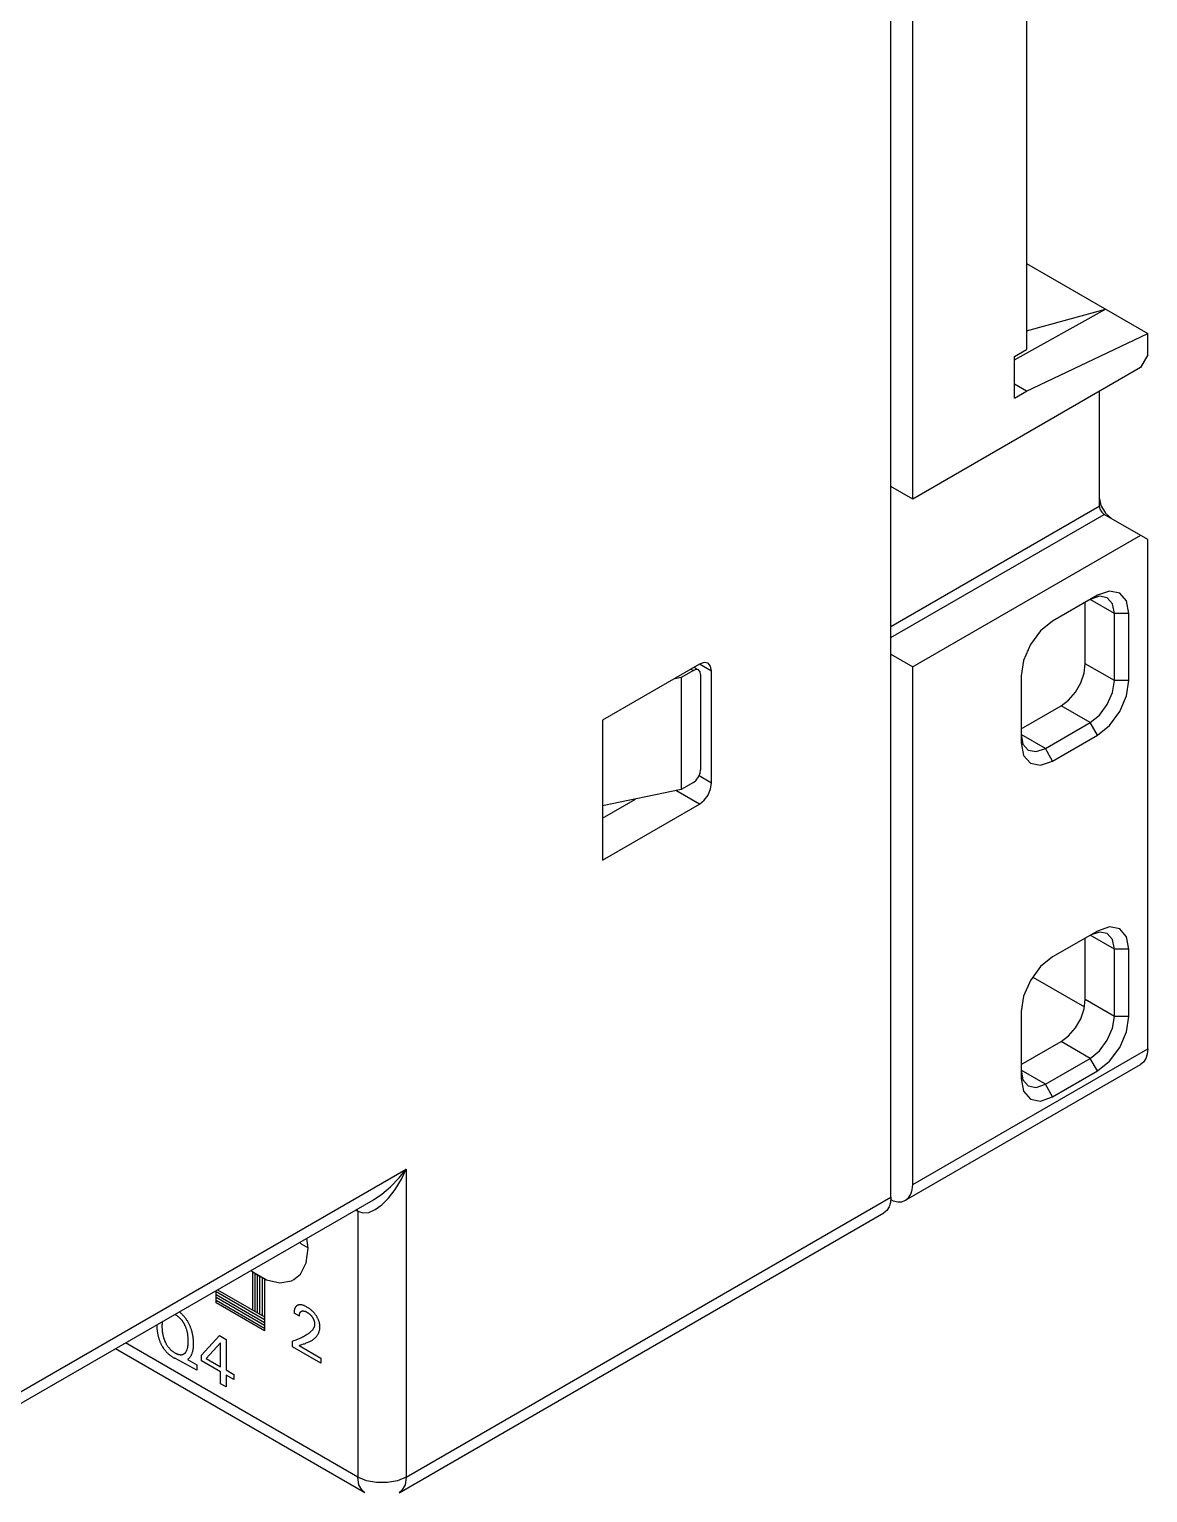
# Model space of a CAD drawing. Extents: x 0 to 420, y 0 to 297.
# Drawn here: x 207.83 to 240.47, y 97.94 to 140.64 of the extents above; entities that cross this region are included whole.
import ezdxf

# ---------------------------------------------------------------- set-up
doc = ezdxf.new("R2010")
doc.units = 0
doc.header["$LTSCALE"] = 23.1
doc.layers.add('40000_ISO', color=7, linetype='CONTINUOUS')

msp = doc.modelspace()

# ---------------------------------------------------------------- linework, layer by layer
at = {"layer": '40000_ISO', "color": 7, "linetype": 'CONTINUOUS'}
for p, q in [((232.972, 106.56), (232.972, 178.413)), ((233.608, 126.932), (233.608, 157.959)), ((236.932, 157.102), (236.932, 131.3)), ((236.932, 133.801), (240.467, 131.76)), ((236.578, 130.994), (239.23, 132.474)), ((236.932, 131.841), (239.23, 132.474)), ((236.932, 130.076), (240.467, 131.76)), ((240.467, 131.137), (240.467, 131.76)), ((236.578, 131.096), (236.932, 131.3)), ((236.578, 129.872), (236.578, 131.096)), ((240.467, 131.137), (240.255, 130.77)), ((240.255, 130.77), (233.608, 126.932)), ((236.932, 130.076), (236.578, 130.28)), ((236.578, 129.872), (236.932, 130.076)), ((239.053, 130.076), (239.053, 126.728)), ((233.608, 126.932), (232.972, 127.3)), ((239.053, 126.973), (239.1, 126.741)), ((232.972, 123.217), (239.053, 126.728)), ((232.972, 122.891), (239.194, 126.483)), ((239.053, 126.728), (239.072, 126.635)), ((239.072, 126.635), (239.124, 126.546)), ((239.1, 126.741), (239.23, 126.517)), ((239.124, 126.546), (239.194, 126.483)), ((240.467, 125.748), (239.194, 126.483)), ((239.23, 126.517), (239.407, 126.361)), ((240.255, 125.871), (233.608, 122.033)), ((240.467, 110.888), (240.467, 125.748)), ((239, 124.125), (237.692, 123.37)), ((238.646, 122.125), (238.646, 123.921)), ((239.058, 124.097), (238.788, 124.003)), ((239.495, 123.595), (238.788, 124.003)), ((239.352, 124.248), (239, 124.125)), ((239.288, 124.052), (239.058, 124.097)), ((239.441, 123.876), (239.288, 124.052)), ((239.65, 124.19), (239.352, 124.248)), ((239.495, 123.595), (239.441, 123.876)), ((239.849, 123.961), (239.65, 124.19)), ((239.919, 123.595), (239.849, 123.961)), ((239.919, 123.595), (239.495, 123.595)), ((239.495, 121.635), (239.495, 123.595)), ((239.919, 121.635), (239.919, 123.595)), ((237.34, 123.086), (237.042, 122.684)), ((237.692, 123.37), (237.34, 123.086)), ((237.042, 122.684), (236.843, 122.225)), ((227.521, 122.162), (227.386, 122.115)), ((227.636, 122.14), (227.521, 122.162)), ((227.712, 122.051), (227.636, 122.14)), ((232.972, 122.401), (233.608, 122.033)), ((236.843, 122.225), (236.773, 121.778)), ((227.386, 122.115), (224.557, 120.482)), ((226.856, 121.727), (226.632, 121.68)), ((227.209, 121.931), (226.856, 121.727)), ((226.856, 121.727), (226.856, 118.461)), ((227.138, 121.972), (227.209, 121.931)), ((227.29, 121.959), (227.209, 121.931)), ((227.226, 122.023), (227.306, 121.977)), ((227.359, 121.946), (227.29, 121.959)), ((227.405, 121.893), (227.359, 121.946)), ((227.739, 121.911), (227.386, 122.115)), ((227.421, 121.809), (227.405, 121.893)), ((227.421, 121.809), (227.421, 119.033)), ((227.739, 121.911), (227.712, 122.051)), ((227.739, 118.645), (227.739, 121.911)), ((233.608, 106.928), (233.608, 122.033)), ((236.773, 121.778), (236.773, 119.818)), ((238.511, 121.567), (238.612, 121.853)), ((238.612, 121.853), (238.646, 122.125)), ((239.495, 121.635), (238.646, 122.125)), ((238.158, 121.066), (238.355, 121.296)), ((238.355, 121.296), (238.511, 121.567)), ((239.288, 120.938), (239.441, 121.292)), ((239.441, 121.292), (239.495, 121.635)), ((239.919, 121.635), (239.495, 121.635)), ((239.849, 121.188), (239.919, 121.635)), ((236.773, 120.227), (237.939, 120.9)), ((237.939, 120.9), (238.158, 121.066)), ((238.788, 120.41), (237.939, 120.9)), ((239.058, 120.629), (239.288, 120.938)), ((239.65, 120.729), (239.849, 121.188)), ((224.557, 120.482), (224.557, 116.399)), ((238.788, 120.41), (239.058, 120.629)), ((239.352, 120.327), (239.65, 120.729)), ((237.48, 119.655), (236.773, 120.063)), ((236.773, 120.063), (236.826, 119.782)), ((237.48, 119.655), (238.788, 120.41)), ((237.692, 119.288), (239, 120.043)), ((239, 120.043), (238.788, 120.41)), ((239, 120.043), (239.352, 120.327)), ((236.773, 119.818), (236.843, 119.453)), ((236.826, 119.782), (236.98, 119.606)), ((236.98, 119.606), (237.209, 119.561)), ((237.209, 119.561), (237.48, 119.655)), ((237.692, 119.288), (237.48, 119.655)), ((236.843, 119.453), (237.042, 119.223)), ((237.042, 119.223), (237.34, 119.165)), ((237.34, 119.165), (237.692, 119.288)), ((227.209, 118.665), (227.29, 118.731)), ((227.29, 118.731), (227.359, 118.824)), ((227.359, 118.824), (227.405, 118.93)), ((227.739, 118.645), (227.373, 118.856)), ((227.405, 118.93), (227.421, 119.033)), ((226.856, 118.461), (224.557, 117.976)), ((227.386, 118.032), (226.7, 118.428)), ((227.209, 118.665), (226.856, 118.461)), ((227.521, 118.142), (227.636, 118.296)), ((227.636, 118.296), (227.712, 118.473)), ((227.712, 118.473), (227.739, 118.645)), ((224.557, 117.624), (225.517, 118.178)), ((224.557, 116.399), (227.386, 118.032)), ((227.386, 118.032), (227.521, 118.142)), ((239.352, 114.45), (239, 114.327)), ((239.65, 114.392), (239.352, 114.45)), ((239, 114.327), (237.692, 113.572)), ((238.646, 112.327), (238.646, 114.123)), ((239.058, 114.299), (238.788, 114.205)), ((239.495, 113.797), (238.788, 114.205)), ((239.288, 114.254), (239.058, 114.299)), ((239.441, 114.078), (239.288, 114.254)), ((239.495, 113.797), (239.441, 114.078)), ((239.849, 114.162), (239.65, 114.392)), ((239.919, 113.797), (239.849, 114.162)), ((239.919, 113.797), (239.495, 113.797)), ((239.495, 111.837), (239.495, 113.797)), ((239.919, 111.837), (239.919, 113.797)), ((237.34, 113.288), (237.042, 112.886)), ((237.692, 113.572), (237.34, 113.288)), ((237.042, 112.886), (236.843, 112.427)), ((237.116, 112.986), (238.62, 112.118)), ((236.843, 112.427), (236.773, 111.98)), ((238.612, 112.055), (238.646, 112.327)), ((239.495, 111.837), (238.646, 112.327)), ((236.773, 111.98), (236.773, 110.02)), ((238.511, 111.769), (238.612, 112.055)), ((238.158, 111.268), (238.355, 111.498)), ((238.355, 111.498), (238.511, 111.769)), ((239.288, 111.14), (239.441, 111.494)), ((239.441, 111.494), (239.495, 111.837)), ((239.919, 111.837), (239.495, 111.837)), ((239.849, 111.39), (239.919, 111.837)), ((236.773, 110.429), (237.939, 111.102)), ((237.939, 111.102), (238.158, 111.268)), ((238.788, 110.612), (237.939, 111.102)), ((239.058, 110.831), (239.288, 111.14)), ((239.65, 110.931), (239.849, 111.39)), ((233.608, 106.928), (240.467, 110.888)), ((237.48, 109.857), (238.788, 110.612)), ((238.788, 110.612), (239.058, 110.831)), ((239, 110.245), (238.788, 110.612)), ((239.352, 110.529), (239.65, 110.931)), ((240.413, 110.606), (240.348, 110.503)), ((240.454, 110.736), (240.413, 110.606)), ((240.467, 110.888), (240.454, 110.736)), ((233.401, 106.47), (240.26, 110.43)), ((237.48, 109.857), (236.773, 110.265)), ((236.773, 110.265), (236.826, 109.984)), ((237.692, 109.49), (239, 110.245)), ((239, 110.245), (239.352, 110.529)), ((240.348, 110.503), (240.26, 110.43)), ((236.773, 110.02), (236.843, 109.655)), ((236.826, 109.984), (236.98, 109.808)), ((236.98, 109.808), (237.209, 109.763)), ((237.209, 109.763), (237.48, 109.857)), ((237.692, 109.49), (237.48, 109.857)), ((236.843, 109.655), (237.042, 109.425)), ((237.042, 109.425), (237.34, 109.367)), ((237.34, 109.367), (237.692, 109.49)), ((206.597, 100.315), (218.83, 107.377)), ((218.624, 107.122), (218.83, 107.377)), ((218.688, 107.085), (218.83, 107.377)), ((218.83, 107.377), (218.83, 98.396)), ((218.119, 106.65), (218.374, 106.865)), ((218.316, 106.537), (218.508, 106.788)), ((218.374, 106.865), (218.624, 107.122)), ((218.508, 106.788), (218.688, 107.085)), ((233.555, 106.647), (233.595, 106.776)), ((233.595, 106.776), (233.608, 106.928)), ((206.39, 99.857), (217.873, 106.486)), ((217.873, 106.486), (218.119, 106.65)), ((217.923, 106.198), (218.12, 106.339)), ((218.12, 106.339), (218.316, 106.537)), ((218.83, 98.396), (232.972, 106.56)), ((232.958, 106.409), (232.918, 106.279)), ((232.972, 106.56), (232.958, 106.409)), ((232.966, 106.49), (233.039, 106.456)), ((233.039, 106.456), (233.172, 106.426)), ((233.172, 106.426), (233.294, 106.43)), ((233.294, 106.43), (233.401, 106.47)), ((233.401, 106.47), (233.489, 106.543)), ((233.489, 106.543), (233.555, 106.647)), ((217.355, 106.187), (217.416, 106.152)), ((217.416, 106.152), (217.404, 106.215)), ((217.416, 106.152), (217.562, 106.105)), ((217.416, 106.152), (217.416, 98.396)), ((217.562, 106.105), (217.734, 106.119)), ((217.734, 106.119), (217.923, 106.198)), ((218.623, 97.938), (232.765, 106.103)), ((232.853, 106.176), (232.765, 106.103)), ((232.918, 106.279), (232.853, 106.176)), ((215.721, 105.244), (215.765, 105.203)), ((215.765, 105.203), (215.964, 105.088)), ((215.909, 104.643), (215.966, 105.07)), ((215.966, 105.07), (215.932, 105.366)), ((215.742, 104.317), (215.909, 104.643)), ((214.306, 104.427), (214.351, 104.387)), ((214.34, 104.389), (214.394, 104.351)), ((214.34, 104.389), (214.34, 103.274)), ((214.351, 104.387), (214.753, 104.154)), ((214.394, 104.351), (214.453, 104.313)), ((214.41, 104.338), (214.41, 103.233)), ((214.453, 104.313), (214.512, 104.277)), ((214.481, 104.297), (214.481, 103.193)), ((214.512, 104.277), (214.571, 104.244)), ((214.552, 104.256), (214.552, 103.152)), ((214.571, 104.244), (214.63, 104.214)), ((214.623, 104.216), (214.623, 103.111)), ((214.63, 104.214), (214.693, 104.185)), ((215.551, 104.155), (215.742, 104.317)), ((213.279, 103.478), (213.279, 103.834)), ((213.279, 103.805), (214.693, 102.988)), ((213.324, 103.86), (214.693, 103.07)), ((214.693, 104.185), (214.693, 102.662)), ((214.753, 104.154), (215.139, 104.062)), ((215.139, 104.062), (215.478, 104.118)), ((215.478, 104.118), (215.551, 104.155)), ((213.279, 103.723), (214.693, 102.907)), ((213.279, 103.642), (214.693, 102.825)), ((213.279, 103.56), (214.693, 102.743)), ((214.693, 102.662), (213.279, 103.478)), ((215.589, 103.342), (215.587, 103.337)), ((215.592, 103.346), (215.589, 103.342)), ((215.595, 103.351), (215.592, 103.346)), ((215.598, 103.356), (215.595, 103.351)), ((215.601, 103.36), (215.598, 103.356)), ((215.604, 103.364), (215.601, 103.36)), ((215.607, 103.368), (215.604, 103.364)), ((215.611, 103.372), (215.607, 103.368)), ((215.614, 103.375), (215.611, 103.372)), ((215.617, 103.379), (215.614, 103.375)), ((215.621, 103.382), (215.617, 103.379)), ((215.624, 103.385), (215.621, 103.382)), ((215.628, 103.388), (215.624, 103.385)), ((215.632, 103.391), (215.628, 103.388)), ((215.636, 103.394), (215.632, 103.391)), ((215.64, 103.396), (215.636, 103.394)), ((215.644, 103.399), (215.64, 103.396)), ((215.648, 103.401), (215.644, 103.399)), ((215.652, 103.403), (215.648, 103.401)), ((215.656, 103.405), (215.652, 103.403)), ((215.661, 103.407), (215.656, 103.405)), ((215.665, 103.409), (215.661, 103.407)), ((215.677, 103.413), (215.665, 103.409)), ((215.689, 103.417), (215.677, 103.413)), ((215.701, 103.419), (215.689, 103.417)), ((215.714, 103.421), (215.701, 103.419)), ((215.727, 103.422), (215.714, 103.421)), ((215.74, 103.421), (215.727, 103.422)), ((215.755, 103.421), (215.74, 103.421)), ((215.769, 103.419), (215.755, 103.421)), ((215.784, 103.416), (215.769, 103.419)), ((215.799, 103.413), (215.784, 103.416)), ((215.814, 103.408), (215.799, 103.413)), ((215.83, 103.403), (215.814, 103.408)), ((215.847, 103.397), (215.83, 103.403)), ((215.864, 103.39), (215.847, 103.397)), ((215.881, 103.382), (215.864, 103.39)), ((215.899, 103.373), (215.881, 103.382)), ((215.916, 103.364), (215.899, 103.373)), ((215.933, 103.355), (215.916, 103.364)), ((215.95, 103.345), (215.933, 103.355)), ((215.967, 103.334), (215.95, 103.345)), ((211.716, 102.904), (211.717, 102.919)), ((211.717, 102.919), (211.719, 102.934)), ((212.08, 103.142), (212.085, 103.14)), ((212.085, 103.14), (212.093, 103.135)), ((212.093, 103.135), (212.1, 103.131)), ((212.1, 103.131), (212.108, 103.126)), ((212.108, 103.126), (212.116, 103.121)), ((212.116, 103.121), (212.123, 103.116)), ((212.123, 103.116), (212.131, 103.111)), ((212.131, 103.111), (212.138, 103.105)), ((212.138, 103.105), (212.146, 103.1)), ((212.146, 103.1), (212.154, 103.094)), ((212.154, 103.094), (212.161, 103.089)), ((212.161, 103.089), (212.169, 103.083)), ((212.169, 103.083), (212.176, 103.077)), ((212.176, 103.077), (212.184, 103.07)), ((212.184, 103.07), (212.191, 103.064)), ((212.191, 103.064), (212.198, 103.058)), ((212.198, 103.058), (212.206, 103.051)), ((212.206, 103.051), (212.212, 103.045)), ((212.228, 103.198), (212.207, 103.215)), ((212.212, 103.045), (212.218, 103.039)), ((212.218, 103.039), (212.224, 103.033)), ((212.224, 103.033), (212.23, 103.027)), ((212.249, 103.18), (212.228, 103.198)), ((212.23, 103.027), (212.236, 103.02)), ((212.236, 103.02), (212.242, 103.014)), ((212.242, 103.014), (212.248, 103.007)), ((212.248, 103.007), (212.254, 103.001)), ((212.263, 103.167), (212.249, 103.18)), ((212.254, 103.001), (212.26, 102.994)), ((212.26, 102.994), (212.265, 102.987)), ((212.277, 103.154), (212.263, 103.167)), ((212.265, 102.987), (212.271, 102.98)), ((212.271, 102.98), (212.277, 102.973)), ((212.292, 103.141), (212.277, 103.154)), ((212.277, 102.973), (212.282, 102.966)), ((212.282, 102.966), (212.288, 102.959)), ((212.288, 102.959), (212.293, 102.951)), ((212.305, 103.127), (212.292, 103.141)), ((212.293, 102.951), (212.298, 102.944)), ((212.298, 102.944), (212.304, 102.937)), ((212.304, 102.937), (212.309, 102.929)), ((212.319, 103.112), (212.305, 103.127)), ((212.309, 102.929), (212.314, 102.921)), ((212.314, 102.921), (212.319, 102.913)), ((212.333, 103.097), (212.319, 103.112)), ((212.319, 102.913), (212.324, 102.905)), ((212.346, 103.082), (212.333, 103.097)), ((212.359, 103.067), (212.346, 103.082)), ((212.372, 103.051), (212.359, 103.067)), ((212.385, 103.035), (212.372, 103.051)), ((212.397, 103.018), (212.385, 103.035)), ((212.409, 103.002), (212.397, 103.018)), ((212.421, 102.985), (212.409, 103.002)), ((212.432, 102.968), (212.421, 102.985)), ((212.443, 102.951), (212.432, 102.968)), ((212.454, 102.933), (212.443, 102.951)), ((212.464, 102.915), (212.454, 102.933)), ((212.474, 102.897), (212.464, 102.915)), ((215.557, 103.216), (215.556, 103.208)), ((215.556, 103.208), (215.556, 103.2)), ((215.556, 103.2), (215.556, 103.193)), ((215.556, 103.193), (215.556, 103.185)), ((215.556, 103.185), (215.556, 103.177)), ((215.712, 103.087), (215.556, 103.177)), ((215.558, 103.23), (215.557, 103.223)), ((215.557, 103.223), (215.557, 103.216)), ((215.559, 103.238), (215.558, 103.23)), ((215.56, 103.245), (215.559, 103.238)), ((215.561, 103.252), (215.56, 103.245)), ((215.562, 103.259), (215.561, 103.252)), ((215.563, 103.266), (215.562, 103.259)), ((215.565, 103.273), (215.563, 103.266)), ((215.566, 103.28), (215.565, 103.273)), ((215.568, 103.287), (215.566, 103.28)), ((215.57, 103.293), (215.568, 103.287)), ((215.571, 103.299), (215.57, 103.293)), ((215.573, 103.304), (215.571, 103.299)), ((215.575, 103.31), (215.573, 103.304)), ((215.577, 103.316), (215.575, 103.31)), ((215.579, 103.321), (215.577, 103.316)), ((215.582, 103.326), (215.579, 103.321)), ((215.584, 103.332), (215.582, 103.326)), ((215.587, 103.337), (215.584, 103.332)), ((215.712, 103.105), (215.713, 103.113)), ((215.712, 103.096), (215.712, 103.105)), ((215.712, 103.087), (215.712, 103.096)), ((215.713, 103.122), (215.714, 103.13)), ((215.713, 103.113), (215.713, 103.122)), ((215.714, 103.13), (215.715, 103.138)), ((215.715, 103.138), (215.717, 103.146)), ((215.717, 103.146), (215.719, 103.154)), ((215.719, 103.154), (215.72, 103.16)), ((215.72, 103.16), (215.722, 103.166)), ((215.722, 103.166), (215.724, 103.172)), ((215.724, 103.172), (215.726, 103.177)), ((215.726, 103.177), (215.728, 103.183)), ((215.728, 103.183), (215.73, 103.188)), ((215.73, 103.188), (215.733, 103.193)), ((215.733, 103.193), (215.736, 103.198)), ((215.736, 103.198), (215.739, 103.202)), ((215.739, 103.202), (215.742, 103.206)), ((215.742, 103.206), (215.745, 103.21)), ((215.745, 103.21), (215.749, 103.214)), ((215.749, 103.214), (215.752, 103.218)), ((215.752, 103.218), (215.756, 103.221)), ((215.756, 103.221), (215.76, 103.224)), ((215.76, 103.224), (215.764, 103.227)), ((215.764, 103.227), (215.768, 103.23)), ((215.768, 103.23), (215.773, 103.232)), ((215.773, 103.232), (215.778, 103.234)), ((215.778, 103.234), (215.783, 103.236)), ((215.783, 103.236), (215.788, 103.238)), ((215.788, 103.238), (215.794, 103.24)), ((215.794, 103.24), (215.8, 103.241)), ((215.8, 103.241), (215.806, 103.242)), ((215.806, 103.242), (215.812, 103.242)), ((215.812, 103.242), (215.818, 103.243)), ((215.818, 103.243), (215.824, 103.243)), ((215.824, 103.243), (215.83, 103.242)), ((215.83, 103.242), (215.837, 103.241)), ((215.837, 103.241), (215.844, 103.24)), ((215.844, 103.24), (215.851, 103.239)), ((215.851, 103.239), (215.857, 103.238)), ((215.857, 103.238), (215.864, 103.236)), ((215.864, 103.236), (215.871, 103.234)), ((215.871, 103.234), (215.879, 103.231)), ((215.879, 103.231), (215.887, 103.228)), ((215.887, 103.228), (215.894, 103.225)), ((215.894, 103.225), (215.902, 103.221)), ((215.902, 103.221), (215.91, 103.218)), ((215.91, 103.218), (215.918, 103.214)), ((215.918, 103.214), (215.925, 103.209)), ((215.925, 103.209), (215.933, 103.205)), ((215.933, 103.205), (215.942, 103.2)), ((215.942, 103.2), (215.951, 103.195)), ((215.951, 103.195), (215.959, 103.189)), ((215.959, 103.189), (215.968, 103.183)), ((215.984, 103.323), (215.967, 103.334)), ((215.968, 103.183), (215.977, 103.177)), ((215.977, 103.177), (215.985, 103.171)), ((216.001, 103.311), (215.984, 103.323)), ((215.985, 103.171), (215.994, 103.164)), ((215.994, 103.164), (216.001, 103.158)), ((216.018, 103.299), (216.001, 103.311)), ((216.001, 103.158), (216.007, 103.153)), ((216.007, 103.153), (216.014, 103.147)), ((216.014, 103.147), (216.02, 103.141)), ((216.034, 103.286), (216.018, 103.299)), ((216.02, 103.141), (216.027, 103.135)), ((216.027, 103.135), (216.033, 103.128)), ((216.033, 103.128), (216.04, 103.122)), ((216.049, 103.274), (216.034, 103.286)), ((216.04, 103.122), (216.046, 103.115)), ((216.046, 103.115), (216.052, 103.108)), ((216.064, 103.262), (216.049, 103.274)), ((216.052, 103.108), (216.058, 103.102)), ((216.058, 103.102), (216.063, 103.095)), ((216.063, 103.095), (216.069, 103.088)), ((216.079, 103.249), (216.064, 103.262)), ((216.069, 103.088), (216.074, 103.081)), ((216.074, 103.081), (216.08, 103.073)), ((216.094, 103.235), (216.079, 103.249)), ((216.08, 103.073), (216.085, 103.066)), ((216.085, 103.066), (216.09, 103.059)), ((216.09, 103.059), (216.095, 103.051)), ((216.108, 103.221), (216.094, 103.235)), ((216.095, 103.051), (216.099, 103.044)), ((216.099, 103.044), (216.103, 103.037)), ((216.103, 103.037), (216.108, 103.03)), ((216.122, 103.206), (216.108, 103.221)), ((216.108, 103.03), (216.112, 103.022)), ((216.112, 103.022), (216.115, 103.015)), ((216.115, 103.015), (216.119, 103.007)), ((216.119, 103.007), (216.123, 103)), ((216.135, 103.192), (216.122, 103.206)), ((216.123, 103), (216.126, 102.992)), ((216.126, 102.992), (216.129, 102.984)), ((216.129, 102.984), (216.132, 102.977)), ((216.132, 102.977), (216.135, 102.969)), ((216.148, 103.177), (216.135, 103.192)), ((216.135, 102.969), (216.137, 102.961)), ((216.137, 102.961), (216.14, 102.954)), ((216.14, 102.954), (216.142, 102.946)), ((216.142, 102.946), (216.144, 102.938)), ((216.144, 102.938), (216.146, 102.931)), ((216.146, 102.931), (216.148, 102.923)), ((216.161, 103.162), (216.148, 103.177)), ((216.148, 102.923), (216.149, 102.915)), ((216.149, 102.915), (216.151, 102.906)), ((216.173, 103.146), (216.161, 103.162)), ((216.185, 103.13), (216.173, 103.146)), ((216.197, 103.114), (216.185, 103.13)), ((216.207, 103.099), (216.197, 103.114)), ((216.217, 103.083), (216.207, 103.099)), ((216.226, 103.068), (216.217, 103.083)), ((216.235, 103.052), (216.226, 103.068)), ((216.244, 103.036), (216.235, 103.052)), ((216.252, 103.019), (216.244, 103.036)), ((216.26, 103.003), (216.252, 103.019)), ((216.267, 102.986), (216.26, 103.003)), ((216.273, 102.97), (216.267, 102.986)), ((216.279, 102.953), (216.273, 102.97)), ((216.285, 102.937), (216.279, 102.953)), ((216.29, 102.92), (216.285, 102.937)), ((216.294, 102.904), (216.29, 102.92)), ((211.547, 102.835), (211.548, 102.81)), ((211.548, 102.81), (211.55, 102.786)), ((211.55, 102.786), (211.551, 102.762)), ((211.551, 102.762), (211.553, 102.737)), ((211.553, 102.737), (211.556, 102.712)), ((211.556, 102.712), (211.558, 102.687)), ((211.558, 102.687), (211.561, 102.666)), ((211.561, 102.666), (211.564, 102.646)), ((211.564, 102.646), (211.567, 102.625)), ((211.567, 102.625), (211.57, 102.604)), ((211.57, 102.604), (211.574, 102.582)), ((211.574, 102.582), (211.578, 102.561)), ((211.578, 102.561), (211.583, 102.54)), ((211.583, 102.54), (211.588, 102.518)), ((211.588, 102.518), (211.593, 102.497)), ((211.593, 102.497), (211.598, 102.48)), ((211.711, 102.829), (211.712, 102.844)), ((211.711, 102.813), (211.711, 102.829)), ((211.711, 102.798), (211.711, 102.813)), ((211.711, 102.782), (211.711, 102.798)), ((211.711, 102.767), (211.711, 102.782)), ((211.712, 102.752), (211.711, 102.767)), ((211.712, 102.844), (211.713, 102.859)), ((211.712, 102.736), (211.712, 102.752)), ((211.713, 102.72), (211.712, 102.736)), ((211.713, 102.875), (211.714, 102.89)), ((211.713, 102.859), (211.713, 102.875)), ((211.714, 102.705), (211.713, 102.72)), ((211.714, 102.89), (211.716, 102.904)), ((211.715, 102.689), (211.714, 102.705)), ((211.717, 102.673), (211.715, 102.689)), ((211.718, 102.657), (211.717, 102.673)), ((211.72, 102.641), (211.718, 102.657)), ((211.722, 102.626), (211.72, 102.641)), ((211.724, 102.612), (211.722, 102.626)), ((211.726, 102.598), (211.724, 102.612)), ((211.728, 102.583), (211.726, 102.598)), ((211.73, 102.569), (211.728, 102.583)), ((211.733, 102.554), (211.73, 102.569)), ((211.736, 102.539), (211.733, 102.554)), ((211.739, 102.525), (211.736, 102.539)), ((211.743, 102.51), (211.739, 102.525)), ((211.746, 102.495), (211.743, 102.51)), ((211.749, 102.483), (211.746, 102.495)), ((212.324, 102.905), (212.329, 102.897)), ((212.329, 102.897), (212.333, 102.889)), ((212.333, 102.889), (212.338, 102.881)), ((212.338, 102.881), (212.343, 102.873)), ((212.343, 102.873), (212.347, 102.864)), ((212.347, 102.864), (212.351, 102.856)), ((212.351, 102.856), (212.356, 102.848)), ((212.356, 102.848), (212.36, 102.839)), ((212.36, 102.839), (212.364, 102.831)), ((212.364, 102.831), (212.368, 102.822)), ((212.368, 102.822), (212.372, 102.814)), ((212.372, 102.814), (212.375, 102.805)), ((212.375, 102.805), (212.379, 102.797)), ((212.379, 102.797), (212.387, 102.778)), ((212.387, 102.778), (212.394, 102.759)), ((212.394, 102.759), (212.401, 102.74)), ((212.401, 102.74), (212.407, 102.721)), ((212.407, 102.721), (212.413, 102.702)), ((212.413, 102.702), (212.419, 102.683)), ((212.419, 102.683), (212.424, 102.664)), ((212.424, 102.664), (212.429, 102.643)), ((212.429, 102.643), (212.434, 102.622)), ((212.434, 102.622), (212.438, 102.601)), ((212.438, 102.601), (212.442, 102.581)), ((212.442, 102.581), (212.445, 102.56)), ((212.445, 102.56), (212.448, 102.54)), ((212.448, 102.54), (212.451, 102.52)), ((212.451, 102.52), (212.454, 102.494)), ((212.454, 102.494), (212.456, 102.467)), ((212.484, 102.879), (212.474, 102.897)), ((212.493, 102.861), (212.484, 102.879)), ((212.503, 102.841), (212.493, 102.861)), ((212.512, 102.821), (212.503, 102.841)), ((212.521, 102.801), (212.512, 102.821)), ((212.53, 102.781), (212.521, 102.801)), ((212.538, 102.761), (212.53, 102.781)), ((212.545, 102.741), (212.538, 102.761)), ((212.553, 102.721), (212.545, 102.741)), ((212.56, 102.701), (212.553, 102.721)), ((212.566, 102.681), (212.56, 102.701)), ((212.573, 102.657), (212.566, 102.681)), ((212.58, 102.633), (212.573, 102.657)), ((212.586, 102.608), (212.58, 102.633)), ((212.592, 102.584), (212.586, 102.608)), ((212.597, 102.56), (212.592, 102.584)), ((212.602, 102.537), (212.597, 102.56)), ((212.606, 102.513), (212.602, 102.537)), ((212.61, 102.49), (212.606, 102.513)), ((212.613, 102.463), (212.61, 102.49)), ((212.851, 101.954), (213.381, 102.521)), ((213.381, 102.521), (213.571, 102.412)), ((215.833, 102.491), (215.803, 102.475)), ((215.863, 102.507), (215.833, 102.491)), ((215.892, 102.524), (215.863, 102.507)), ((215.914, 102.538), (215.892, 102.524)), ((215.936, 102.552), (215.914, 102.538)), ((215.957, 102.566), (215.936, 102.552)), ((215.978, 102.581), (215.957, 102.566)), ((215.999, 102.597), (215.978, 102.581)), ((216.019, 102.613), (215.999, 102.597)), ((216.038, 102.63), (216.019, 102.613)), ((216.049, 102.64), (216.038, 102.63)), ((216.06, 102.651), (216.049, 102.64)), ((216.071, 102.662), (216.06, 102.651)), ((216.081, 102.673), (216.071, 102.662)), ((216.091, 102.685), (216.081, 102.673)), ((216.1, 102.698), (216.091, 102.685)), ((216.109, 102.711), (216.1, 102.698)), ((216.118, 102.725), (216.109, 102.711)), ((216.126, 102.739), (216.118, 102.725)), ((216.13, 102.749), (216.126, 102.739)), ((216.135, 102.759), (216.13, 102.749)), ((216.139, 102.769), (216.135, 102.759)), ((216.143, 102.779), (216.139, 102.769)), ((216.146, 102.79), (216.143, 102.779)), ((216.149, 102.802), (216.146, 102.79)), ((216.151, 102.813), (216.149, 102.802)), ((216.151, 102.906), (216.152, 102.898)), ((216.153, 102.825), (216.151, 102.813)), ((216.152, 102.898), (216.153, 102.89)), ((216.153, 102.89), (216.154, 102.882)), ((216.154, 102.838), (216.153, 102.825)), ((216.154, 102.882), (216.154, 102.874)), ((216.154, 102.874), (216.155, 102.866)), ((216.155, 102.851), (216.154, 102.838)), ((216.155, 102.866), (216.155, 102.859)), ((216.155, 102.859), (216.155, 102.851)), ((216.194, 102.479), (216.207, 102.494)), ((216.207, 102.494), (216.22, 102.509)), ((216.22, 102.509), (216.232, 102.526)), ((216.232, 102.526), (216.243, 102.543)), ((216.243, 102.543), (216.251, 102.555)), ((216.251, 102.555), (216.258, 102.568)), ((216.258, 102.568), (216.265, 102.581)), ((216.265, 102.581), (216.271, 102.594)), ((216.271, 102.594), (216.277, 102.608)), ((216.277, 102.608), (216.283, 102.622)), ((216.283, 102.622), (216.288, 102.637)), ((216.288, 102.637), (216.293, 102.652)), ((216.293, 102.652), (216.297, 102.667)), ((216.298, 102.888), (216.294, 102.904)), ((216.297, 102.667), (216.301, 102.683)), ((216.302, 102.87), (216.298, 102.888)), ((216.301, 102.683), (216.304, 102.699)), ((216.305, 102.852), (216.302, 102.87)), ((216.304, 102.699), (216.307, 102.716)), ((216.307, 102.835), (216.305, 102.852)), ((216.309, 102.818), (216.307, 102.835)), ((216.307, 102.716), (216.309, 102.733)), ((216.31, 102.801), (216.309, 102.818)), ((216.309, 102.733), (216.31, 102.751)), ((216.311, 102.785), (216.31, 102.801)), ((216.31, 102.751), (216.311, 102.769)), ((216.311, 102.769), (216.311, 102.785)), ((217.623, 97.938), (210.344, 102.14)), ((217.416, 98.396), (210.637, 102.309)), ((211.598, 102.48), (211.603, 102.463)), ((211.603, 102.463), (211.608, 102.445)), ((211.608, 102.445), (211.613, 102.428)), ((211.613, 102.428), (211.619, 102.411)), ((211.619, 102.411), (211.625, 102.394)), ((211.625, 102.394), (211.631, 102.376)), ((211.631, 102.376), (211.637, 102.359)), ((211.637, 102.359), (211.644, 102.342)), ((211.644, 102.342), (211.651, 102.325)), ((211.651, 102.325), (211.658, 102.309)), ((211.658, 102.309), (211.665, 102.293)), ((211.665, 102.293), (211.673, 102.278)), ((211.673, 102.278), (211.68, 102.263)), ((211.68, 102.263), (211.688, 102.247)), ((211.688, 102.247), (211.696, 102.232)), ((211.696, 102.232), (211.705, 102.217)), ((211.705, 102.217), (211.714, 102.202)), ((211.714, 102.202), (211.722, 102.187)), ((211.722, 102.187), (211.732, 102.173)), ((211.732, 102.173), (211.741, 102.158)), ((211.741, 102.158), (211.751, 102.144)), ((211.753, 102.471), (211.749, 102.483)), ((211.751, 102.144), (211.761, 102.13)), ((211.756, 102.458), (211.753, 102.471)), ((211.76, 102.446), (211.756, 102.458)), ((211.764, 102.434), (211.76, 102.446)), ((211.761, 102.13), (211.771, 102.117)), ((211.768, 102.422), (211.764, 102.434)), ((211.772, 102.409), (211.768, 102.422)), ((211.771, 102.117), (211.781, 102.103)), ((211.776, 102.397), (211.772, 102.409)), ((211.781, 102.385), (211.776, 102.397)), ((211.785, 102.373), (211.781, 102.385)), ((211.781, 102.103), (211.792, 102.09)), ((211.79, 102.36), (211.785, 102.373)), ((211.793, 102.354), (211.79, 102.36)), ((211.792, 102.09), (211.802, 102.077)), ((211.8, 102.339), (211.793, 102.354)), ((211.807, 102.323), (211.8, 102.339)), ((211.802, 102.077), (211.813, 102.065)), ((211.814, 102.308), (211.807, 102.323)), ((211.813, 102.065), (211.824, 102.052)), ((211.822, 102.292), (211.814, 102.308)), ((211.83, 102.277), (211.822, 102.292)), ((211.838, 102.262), (211.83, 102.277)), ((211.847, 102.247), (211.838, 102.262)), ((211.856, 102.232), (211.847, 102.247)), ((211.865, 102.218), (211.856, 102.232)), ((211.875, 102.203), (211.865, 102.218)), ((211.886, 102.189), (211.875, 102.203)), ((211.896, 102.176), (211.886, 102.189)), ((211.907, 102.162), (211.896, 102.176)), ((211.918, 102.149), (211.907, 102.162)), ((211.929, 102.137), (211.918, 102.149)), ((211.94, 102.124), (211.929, 102.137)), ((211.952, 102.113), (211.94, 102.124)), ((211.964, 102.101), (211.952, 102.113)), ((211.977, 102.089), (211.964, 102.101)), ((211.99, 102.078), (211.977, 102.089)), ((212.003, 102.067), (211.99, 102.078)), ((212.017, 102.056), (212.003, 102.067)), ((212.409, 102.064), (212.402, 102.052)), ((212.414, 102.077), (212.409, 102.064)), ((212.42, 102.09), (212.414, 102.077)), ((212.425, 102.103), (212.42, 102.09)), ((212.43, 102.118), (212.425, 102.103)), ((212.434, 102.134), (212.43, 102.118)), ((212.439, 102.15), (212.434, 102.134)), ((212.442, 102.167), (212.439, 102.15)), ((212.446, 102.183), (212.442, 102.167)), ((212.449, 102.201), (212.446, 102.183)), ((212.451, 102.218), (212.449, 102.201)), ((212.454, 102.242), (212.451, 102.218)), ((212.456, 102.266), (212.454, 102.242)), ((212.456, 102.467), (212.458, 102.442)), ((212.458, 102.29), (212.456, 102.266)), ((212.458, 102.442), (212.459, 102.416)), ((212.459, 102.315), (212.458, 102.29)), ((212.459, 102.416), (212.46, 102.391)), ((212.46, 102.34), (212.459, 102.315)), ((212.46, 102.391), (212.46, 102.365)), ((212.46, 102.365), (212.46, 102.34)), ((212.598, 102.053), (212.602, 102.071)), ((212.602, 102.071), (212.606, 102.089)), ((212.606, 102.089), (212.61, 102.109)), ((212.61, 102.109), (212.614, 102.13)), ((212.616, 102.437), (212.613, 102.463)), ((212.614, 102.13), (212.617, 102.152)), ((212.619, 102.412), (212.616, 102.437)), ((212.617, 102.152), (212.619, 102.173)), ((212.621, 102.386), (212.619, 102.412)), ((212.619, 102.173), (212.621, 102.195)), ((212.623, 102.361), (212.621, 102.386)), ((212.621, 102.195), (212.622, 102.218)), ((212.622, 102.218), (212.623, 102.24)), ((212.624, 102.336), (212.623, 102.361)), ((212.623, 102.24), (212.624, 102.263)), ((212.624, 102.311), (212.624, 102.336)), ((212.624, 102.286), (212.624, 102.311)), ((212.624, 102.263), (212.624, 102.286)), ((213.41, 102.307), (212.992, 101.857)), ((213.41, 101.615), (213.41, 102.307)), ((213.571, 102.412), (213.571, 101.522)), ((215.541, 102.369), (215.506, 102.359)), ((215.506, 102.192), (215.506, 102.359)), ((216.335, 101.714), (215.506, 102.192)), ((215.576, 102.381), (215.541, 102.369)), ((215.61, 102.393), (215.576, 102.381)), ((215.644, 102.405), (215.61, 102.393)), ((215.677, 102.418), (215.644, 102.405)), ((215.709, 102.432), (215.677, 102.418)), ((215.702, 102.231), (215.728, 102.24)), ((215.702, 102.231), (216.335, 101.865)), ((215.741, 102.446), (215.709, 102.432)), ((215.728, 102.24), (215.754, 102.25)), ((215.773, 102.46), (215.741, 102.446)), ((215.754, 102.25), (215.78, 102.259)), ((215.803, 102.475), (215.773, 102.46)), ((215.78, 102.259), (215.833, 102.278)), ((215.833, 102.278), (215.859, 102.287)), ((215.859, 102.287), (215.886, 102.297)), ((215.886, 102.297), (215.912, 102.307)), ((215.912, 102.307), (215.938, 102.317)), ((215.938, 102.317), (215.964, 102.328)), ((215.964, 102.328), (215.99, 102.339)), ((215.99, 102.339), (216.015, 102.351)), ((216.015, 102.351), (216.04, 102.363)), ((216.04, 102.363), (216.057, 102.373)), ((216.057, 102.373), (216.074, 102.382)), ((216.074, 102.382), (216.09, 102.392)), ((216.09, 102.392), (216.106, 102.403)), ((216.106, 102.403), (216.122, 102.414)), ((216.122, 102.414), (216.137, 102.426)), ((216.137, 102.426), (216.152, 102.438)), ((216.152, 102.438), (216.166, 102.451)), ((216.166, 102.451), (216.18, 102.465)), ((216.18, 102.465), (216.194, 102.479)), ((211.824, 102.052), (211.836, 102.04)), ((211.836, 102.04), (211.847, 102.028)), ((211.847, 102.028), (211.858, 102.017)), ((211.858, 102.017), (211.87, 102.006)), ((211.87, 102.006), (211.882, 101.995)), ((211.882, 101.995), (211.895, 101.983)), ((211.895, 101.983), (211.908, 101.972)), ((211.908, 101.972), (211.922, 101.961)), ((211.922, 101.961), (211.935, 101.95)), ((211.935, 101.95), (211.949, 101.939)), ((211.949, 101.939), (211.962, 101.93)), ((211.962, 101.93), (211.976, 101.92)), ((211.976, 101.92), (211.989, 101.911)), ((211.989, 101.911), (212.003, 101.902)), ((212.003, 101.902), (212.017, 101.893)), ((212.03, 102.046), (212.017, 102.056)), ((212.017, 101.893), (212.031, 101.885)), ((212.044, 102.037), (212.03, 102.046)), ((212.031, 101.885), (212.044, 101.876)), ((212.058, 102.028), (212.044, 102.037)), ((212.044, 101.876), (212.06, 101.868)), ((212.071, 102.019), (212.058, 102.028)), ((212.06, 101.868), (212.073, 101.86)), ((212.085, 102.011), (212.071, 102.019)), ((212.716, 101.517), (212.073, 101.86)), ((212.099, 102.004), (212.085, 102.011)), ((212.112, 101.996), (212.099, 102.004)), ((212.126, 101.99), (212.112, 101.996)), ((212.14, 101.983), (212.126, 101.99)), ((212.153, 101.978), (212.14, 101.983)), ((212.167, 101.972), (212.153, 101.978)), ((212.18, 101.968), (212.167, 101.972)), ((212.193, 101.964), (212.18, 101.968)), ((212.207, 101.961), (212.193, 101.964)), ((212.218, 101.959), (212.207, 101.961)), ((212.23, 101.957), (212.218, 101.959)), ((212.241, 101.956), (212.23, 101.957)), ((212.253, 101.956), (212.241, 101.956)), ((212.264, 101.956), (212.253, 101.956)), ((212.274, 101.957), (212.264, 101.956)), ((212.285, 101.959), (212.274, 101.957)), ((212.295, 101.961), (212.285, 101.959)), ((212.305, 101.964), (212.295, 101.961)), ((212.315, 101.968), (212.305, 101.964)), ((212.324, 101.972), (212.315, 101.968)), ((212.334, 101.977), (212.324, 101.972)), ((212.342, 101.983), (212.334, 101.977)), ((212.351, 101.989), (212.342, 101.983)), ((212.359, 101.996), (212.351, 101.989)), ((212.366, 102.003), (212.359, 101.996)), ((212.374, 102.011), (212.366, 102.003)), ((212.381, 102.02), (212.374, 102.011)), ((212.388, 102.03), (212.381, 102.02)), ((212.396, 102.041), (212.388, 102.03)), ((212.402, 102.052), (212.396, 102.041)), ((212.463, 101.837), (212.451, 101.828)), ((212.451, 101.828), (212.716, 101.674)), ((212.463, 101.837), (212.475, 101.846)), ((212.475, 101.846), (212.486, 101.856)), ((212.486, 101.856), (212.497, 101.866)), ((212.497, 101.866), (212.507, 101.877)), ((212.507, 101.877), (212.517, 101.888)), ((212.517, 101.888), (212.527, 101.9)), ((212.527, 101.9), (212.536, 101.913)), ((212.536, 101.913), (212.545, 101.926)), ((212.545, 101.926), (212.553, 101.939)), ((212.553, 101.939), (212.561, 101.954)), ((212.561, 101.954), (212.568, 101.969)), ((212.568, 101.969), (212.575, 101.985)), ((212.575, 101.985), (212.581, 102.001)), ((212.581, 102.001), (212.587, 102.018)), ((212.587, 102.018), (212.593, 102.035)), ((212.593, 102.035), (212.598, 102.053)), ((212.716, 101.674), (212.716, 101.517)), ((212.851, 101.786), (212.851, 101.954)), ((213.41, 101.464), (212.851, 101.786)), ((212.992, 101.857), (213.41, 101.615)), ((216.335, 101.865), (216.335, 101.714)), ((213.41, 101.117), (213.41, 101.464)), ((213.571, 101.522), (213.798, 101.391)), ((213.798, 101.24), (213.571, 101.371)), ((213.571, 101.371), (213.571, 101.024)), ((213.798, 101.391), (213.798, 101.24)), ((213.571, 101.024), (213.41, 101.117)), ((217.669, 98.289), (217.416, 98.396)), ((217.45, 98.165), (217.416, 98.396)), ((217.966, 98.234), (217.669, 98.289)), ((218.279, 98.234), (217.966, 98.234)), ((218.577, 98.289), (218.279, 98.234)), ((218.83, 98.396), (218.577, 98.289)), ((218.83, 98.396), (218.796, 98.165)), ((217.55, 97.995), (217.45, 98.165)), ((217.623, 97.938), (217.55, 97.995)), ((218.696, 97.995), (218.623, 97.938)), ((218.796, 98.165), (218.696, 97.995))]:
    msp.add_line(p, q, dxfattribs=at)

doc.saveas('drawing.dxf')
